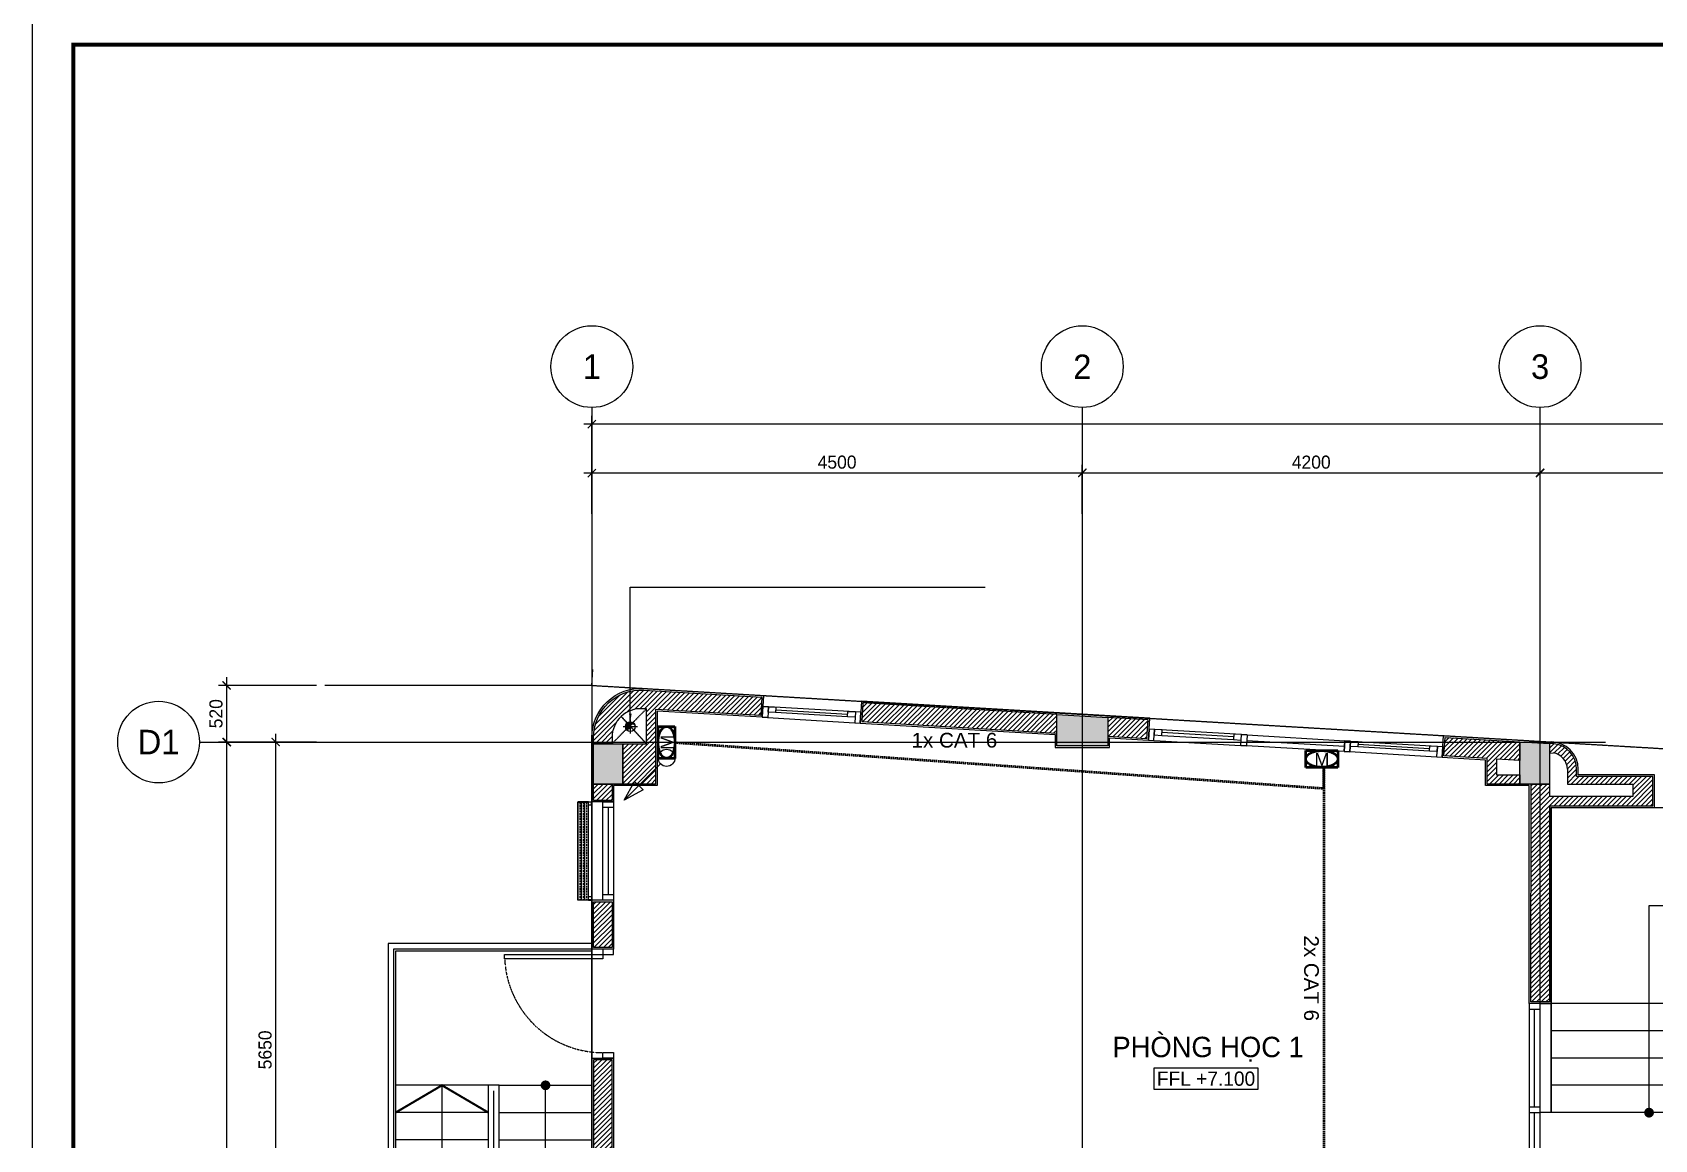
# Model space of a CAD drawing. Header units: inches. Extents: x 1721084 to 1854744, y 225101 to 488646.
# Drawn here: x 1721084 to 1735966, y 309328 to 319488 of the extents above; entities that cross this region are included whole.
import ezdxf
from ezdxf.enums import TextEntityAlignment as Align

# ---------------------------------------------------------------- set-up
doc = ezdxf.new("R2010")
doc.units = ezdxf.units.IN
doc.header["$MEASUREMENT"] = 0
doc.set_wipeout_variables(frame=1)
for name, pattern in [('ACAD_ISO03W100', [30, 12, -18]), ('DASHDOT', [25.4, 12.7, -6.35, 0, -6.35]), ('DASHED', [19.05, 12.7, -6.35]), ('X-PL-T3$0$X-GRID-TYPICAL$0$CENTER2', [1.125, 0.75, -0.125, 0.125, -0.125]), ('X-PL-T3$0$X-PL-T3$0$DASHEDX2', [1.5, 1, -0.5]), ('X-PL-T3$0$X-PL-T3$0$HIDDEN2', [0.1875, 0.125, -0.0625])]:
    doc.linetypes.add(name, pattern=pattern)
for name, color, linetype in [('A-ANNO-DIM 100', 252, 'Continuous'), ('DIEN - DAY DIEN', 2, 'ACAD_ISO03W100'), ('SYMBOL', 1, 'Continuous'), ('X-PL-T3$0$A-XREF', 250, 'Continuous'), ('X-PL-T3$0$X-GRID-TYPICAL$0$A-ANNO-DIM 75', 250, 'Continuous'), ('X-PL-T3$0$X-GRID-TYPICAL$0$A-GRID', 250, 'X-PL-T3$0$X-GRID-TYPICAL$0$CENTER2'), ('X-PL-T3$0$X-GRID-TYPICAL$0$A-GRID-SYMB', 250, 'Continuous'), ('X-PL-T3$0$X-PL-T3$0$A-ANNO-RNAM', 250, 'Continuous'), ('X-PL-T3$0$X-PL-T3$0$A-FLOR', 250, 'Continuous'), ('X-PL-T3$0$X-PL-T3$0$A-FLOR-ABOV', 250, 'X-PL-T3$0$X-PL-T3$0$HIDDEN2'), ('X-PL-T3$0$X-PL-T3$0$A-FLOR-DOOR', 250, 'Continuous'), ('X-PL-T3$0$X-PL-T3$0$A-FLOR-DRAN', 250, 'Continuous'), ('X-PL-T3$0$X-PL-T3$0$A-FLOR-HDRL', 250, 'Continuous'), ('X-PL-T3$0$X-PL-T3$0$A-FLOR-PATT', 250, 'Continuous'), ('X-PL-T3$0$X-PL-T3$0$A-FLOR-STRS', 250, 'Continuous'), ('X-PL-T3$0$X-PL-T3$0$A-FLOR-STRS-NOTE', 250, 'Continuous'), ('X-PL-T3$0$X-PL-T3$0$A-FLOR-WALL', 250, 'Continuous'), ('X-PL-T3$0$X-PL-T3$0$A-FLOR-WALL-FNSH', 250, 'Continuous'), ('X-PL-T3$0$X-PL-T3$0$A-FLOR-WALL-PART', 250, 'Continuous'), ('X-PL-T3$0$X-PL-T3$0$A-FLOR-WALL-PATT', 250, 'Continuous'), ('X-PL-T3$0$X-PL-T3$0$A-FLOR-WDW', 250, 'Continuous'), ('X-PL-T3$0$X-PL-T3$0$A-XREF', 250, 'Continuous'), ('X-PL-T3$0$X-PL-T3$0$I-ANNO-LEVL-PLAN', 250, 'Continuous'), ('X-PL-T3$0$XREF2$0$A-FLOR-COLS-CONC', 250, 'Continuous'), ('X-PL-T3$0$XREF2$0$A-FLOR-PATT', 250, 'Continuous'), ('Xref$0$noi that13-5-2008$0$ID-FURN-ROOM-N', 6, 'Continuous')]:
    doc.layers.add(name, color=color, linetype=linetype)
doc.layers.add('TTLL', color=252, linetype='DASHED', lineweight=50)
doc.styles.add('HDUNGARC', font='vn_vni.shx')
doc.styles.add('X-PL-T3$0$HDUNGARC', font='vn_vni.shx')
doc.styles.add('X-PL-T3$0$X-GRID-TYPICAL$0$HDUNGARC', font='vn_vni.shx')
doc.styles.add('X-PL-T3$0$X-GRID-TYPICAL$0$SYMBTEXT', font='VAVON_.TTF')
doc.styles.add('X-PL-T3$0$X-PL-T3$0$HDUNGARC', font='vn_vni.shx')
doc.styles.add('X-PL-T3$0$X-PL-T3$0$SYMBTEXT', font='VAVON_.TTF')
doc.styles.add('Xref$0$noi that13-5-2008$0$Arial', font='arial.ttf')
doc.dimstyles.new('X-PL-T3$0$DIM-75', dxfattribs={"dimscale": 75, "dimtxt": 2, "dimasz": 1, "dimexe": 1, "dimexo": 1, "dimgap": 0.5, "dimtad": 1, "dimdec": 0, "dimzin": 0, "dimdsep": 46, "dimtxsty": 'X-PL-T3$0$HDUNGARC', "dimblk": 'X-PL-T3$0$_ArchTick', "dimcen": 2, "dimdle": 1, "dimclrd": 256, "dimclre": 9, "dimclrt": 3, "dimadec": 0, "dimazin": 0, "dimtfac": 1, "dimtdec": 0, "dimtix": 1, "dimtmove": 2, "dimatfit": 2, "dimfxl": 1, "dimtolj": 1, "dimtzin": 0, "dimarcsym": 2})
doc.dimstyles.new('X-PL-T3$0$X-GRID-TYPICAL$0$DIM-75', dxfattribs={"dimscale": 75, "dimtxt": 1.6, "dimasz": 1, "dimexe": 1, "dimexo": 1, "dimgap": 0.5, "dimtad": 1, "dimdec": 0, "dimzin": 0, "dimdsep": 46, "dimtxsty": 'X-PL-T3$0$X-GRID-TYPICAL$0$HDUNGARC', "dimblk": 'X-PL-T3$0$X-GRID-TYPICAL$0$_ArchTick', "dimcen": 2, "dimdle": 1, "dimclrd": 256, "dimclre": 9, "dimclrt": 3, "dimadec": 0, "dimazin": 0, "dimtfac": 1, "dimtdec": 0, "dimtix": 1, "dimtmove": 2, "dimatfit": 2, "dimfxl": 1, "dimtolj": 1, "dimtzin": 0, "dimarcsym": 2})

# ---------------------------------------------------------------- blocks, each defined once
blk = doc.blocks.new('X-PL-T3$0$X-GRID-TYPICAL$0$_ArchTick')
at = {"color": 0, "linetype": 'ByBlock', "const_width": 0.15}
blk.add_lwpolyline([(-0.5, -0.48), (0.5, 0.52)], dxfattribs=at)
blk = doc.blocks.new('*D361')
at = {"layer": 'Defpoints', "color": 0, "transparency": 16777216}
for p in [(-2900, 11350), (-2450, 11350), (-2450, 5700)]:
    blk.add_point(p, dxfattribs=at)
at = {"layer": 'X-PL-T3$0$X-GRID-TYPICAL$0$A-ANNO-DIM 75', "color": 9, "lineweight": -2, "transparency": 16777216}
for p, q in [((-2525, 11350), (-2975, 11350)), ((-2525, 5700), (-2975, 5700))]:
    blk.add_line(p, q, dxfattribs=at)
at = {"layer": 'X-PL-T3$0$X-GRID-TYPICAL$0$A-ANNO-DIM 75', "lineweight": -2, "transparency": 16777216}
blk.add_line((-2900, 5625), (-2900, 11425), dxfattribs=at)
at = {"layer": 'X-PL-T3$0$X-GRID-TYPICAL$0$A-ANNO-DIM 75', "lineweight": -2, "transparency": 16777216, "xscale": 75, "yscale": 75, "zscale": 75}
for p, rotation in [((-2900, 11350), 90), ((-2900, 5700), 270)]:
    blk.add_blockref('X-PL-T3$0$X-GRID-TYPICAL$0$_ArchTick', p, dxfattribs=dict(at, rotation=rotation))
at = {"layer": 'X-PL-T3$0$X-GRID-TYPICAL$0$A-ANNO-DIM 75', "color": 3, "transparency": 16777216, "insert": (-2997.5, 8525), "char_height": 120, "attachment_point": 5, "rotation": 90, "style": 'X-PL-T3$0$X-GRID-TYPICAL$0$HDUNGARC'}
blk.add_mtext('\\A1;5650', dxfattribs=at)
blk = doc.blocks.new('*D362')
at = {"layer": 'Defpoints', "color": 0, "transparency": 16777216}
for p in [(-3350, 11870), (-2450, 11870), (-2450, 11350)]:
    blk.add_point(p, dxfattribs=at)
at = {"layer": 'X-PL-T3$0$X-GRID-TYPICAL$0$A-ANNO-DIM 75', "lineweight": -2, "transparency": 16777216}
blk.add_line((-3350, 11275), (-3350, 11945), dxfattribs=at)
at = {"layer": 'X-PL-T3$0$X-GRID-TYPICAL$0$A-ANNO-DIM 75', "color": 9, "lineweight": -2, "transparency": 16777216}
for p, q in [((-2525, 11870), (-3425, 11870)), ((-2525, 11350), (-3425, 11350))]:
    blk.add_line(p, q, dxfattribs=at)
at = {"layer": 'X-PL-T3$0$X-GRID-TYPICAL$0$A-ANNO-DIM 75', "lineweight": -2, "transparency": 16777216, "xscale": 75, "yscale": 75, "zscale": 75}
for p, rotation in [((-3350, 11870), 90), ((-3350, 11350), 270)]:
    blk.add_blockref('X-PL-T3$0$X-GRID-TYPICAL$0$_ArchTick', p, dxfattribs=dict(at, rotation=rotation))
at = {"layer": 'X-PL-T3$0$X-GRID-TYPICAL$0$A-ANNO-DIM 75', "color": 3, "transparency": 16777216, "insert": (-3448, 11610), "char_height": 120, "attachment_point": 5, "rotation": 90, "style": 'X-PL-T3$0$X-GRID-TYPICAL$0$HDUNGARC'}
blk.add_mtext('\\A1;520', dxfattribs=at)
blk = doc.blocks.new('*D363')
at = {"layer": 'Defpoints', "color": 0, "transparency": 16777216}
for p in [(-3350, 11350), (-2450, 11350), (-2450, -1000)]:
    blk.add_point(p, dxfattribs=at)
at = {"layer": 'X-PL-T3$0$X-GRID-TYPICAL$0$A-ANNO-DIM 75', "color": 9, "lineweight": -2, "transparency": 16777216}
for p, q in [((-2525, 11350), (-3425, 11350)), ((-2525, -1000), (-3425, -1000))]:
    blk.add_line(p, q, dxfattribs=at)
at = {"layer": 'X-PL-T3$0$X-GRID-TYPICAL$0$A-ANNO-DIM 75', "lineweight": -2, "transparency": 16777216}
blk.add_line((-3350, -1075), (-3350, 11425), dxfattribs=at)
at = {"layer": 'X-PL-T3$0$X-GRID-TYPICAL$0$A-ANNO-DIM 75', "lineweight": -2, "transparency": 16777216, "xscale": 75, "yscale": 75, "zscale": 75}
for p, rotation in [((-3350, 11350), 90), ((-3350, -1000), 270)]:
    blk.add_blockref('X-PL-T3$0$X-GRID-TYPICAL$0$_ArchTick', p, dxfattribs=dict(at, rotation=rotation))
at = {"layer": 'X-PL-T3$0$X-GRID-TYPICAL$0$A-ANNO-DIM 75', "color": 3, "transparency": 16777216, "insert": (-3447.5, 5175), "char_height": 120, "attachment_point": 5, "rotation": 90, "style": 'X-PL-T3$0$X-GRID-TYPICAL$0$HDUNGARC'}
blk.add_mtext('\\A1;12350', dxfattribs=at)
blk = doc.blocks.new('X-PL-T3$0$X-GRID-TYPICAL$0$SYMB-GRID')
blk.add_circle((0, 0), 5)
at = {"color": 2, "style": 'X-PL-T3$0$X-GRID-TYPICAL$0$SYMBTEXT', "flags": 4}
blk.add_attdef('NUM', text='', height=3, dxfattribs=at).set_placement((0, 0), align=Align.MIDDLE)
blk = doc.blocks.new('*D348')
at = {"layer": 'Defpoints', "color": 0, "transparency": 16777216}
for p in [(4500, 13820), (0, 13370), (4500, 13370)]:
    blk.add_point(p, dxfattribs=at)
at = {"layer": 'X-PL-T3$0$X-GRID-TYPICAL$0$A-ANNO-DIM 75', "color": 9, "lineweight": -2, "transparency": 16777216}
for p, q in [((0, 13445), (0, 13895)), ((4500, 13445), (4500, 13895))]:
    blk.add_line(p, q, dxfattribs=at)
at = {"layer": 'X-PL-T3$0$X-GRID-TYPICAL$0$A-ANNO-DIM 75', "lineweight": -2, "transparency": 16777216}
blk.add_line((-75, 13820), (4575, 13820), dxfattribs=at)
at = {"layer": 'X-PL-T3$0$X-GRID-TYPICAL$0$A-ANNO-DIM 75', "lineweight": -2, "transparency": 16777216, "xscale": 75, "yscale": 75, "zscale": 75, "rotation": 180}
blk.add_blockref('X-PL-T3$0$X-GRID-TYPICAL$0$_ArchTick', (0, 13820), dxfattribs=at)
at = {"layer": 'X-PL-T3$0$X-GRID-TYPICAL$0$A-ANNO-DIM 75', "lineweight": -2, "transparency": 16777216, "xscale": 75, "yscale": 75, "zscale": 75}
blk.add_blockref('X-PL-T3$0$X-GRID-TYPICAL$0$_ArchTick', (4500, 13820), dxfattribs=at)
at = {"layer": 'X-PL-T3$0$X-GRID-TYPICAL$0$A-ANNO-DIM 75', "color": 3, "transparency": 16777216, "insert": (2250, 13918), "char_height": 120, "attachment_point": 5, "style": 'X-PL-T3$0$X-GRID-TYPICAL$0$HDUNGARC'}
blk.add_mtext('\\A1;4500', dxfattribs=at)
blk = doc.blocks.new('*D368')
at = {"layer": 'Defpoints', "color": 0, "transparency": 16777216}
for p in [(8700, 13820), (4500, 13370), (8700, 13370)]:
    blk.add_point(p, dxfattribs=at)
at = {"layer": 'X-PL-T3$0$X-GRID-TYPICAL$0$A-ANNO-DIM 75', "color": 9, "lineweight": -2, "transparency": 16777216}
for p, q in [((4500, 13445), (4500, 13895)), ((8700, 13445), (8700, 13895))]:
    blk.add_line(p, q, dxfattribs=at)
at = {"layer": 'X-PL-T3$0$X-GRID-TYPICAL$0$A-ANNO-DIM 75', "lineweight": -2, "transparency": 16777216}
blk.add_line((4425, 13820), (8775, 13820), dxfattribs=at)
at = {"layer": 'X-PL-T3$0$X-GRID-TYPICAL$0$A-ANNO-DIM 75', "lineweight": -2, "transparency": 16777216, "xscale": 75, "yscale": 75, "zscale": 75, "rotation": 180}
blk.add_blockref('X-PL-T3$0$X-GRID-TYPICAL$0$_ArchTick', (4500, 13820), dxfattribs=at)
at = {"layer": 'X-PL-T3$0$X-GRID-TYPICAL$0$A-ANNO-DIM 75', "lineweight": -2, "transparency": 16777216, "xscale": 75, "yscale": 75, "zscale": 75}
blk.add_blockref('X-PL-T3$0$X-GRID-TYPICAL$0$_ArchTick', (8700, 13820), dxfattribs=at)
at = {"layer": 'X-PL-T3$0$X-GRID-TYPICAL$0$A-ANNO-DIM 75', "color": 3, "transparency": 16777216, "insert": (6600, 13918), "char_height": 120, "attachment_point": 5, "style": 'X-PL-T3$0$X-GRID-TYPICAL$0$HDUNGARC'}
blk.add_mtext('\\A1;4200', dxfattribs=at)
blk = doc.blocks.new('*D344')
at = {"layer": 'Defpoints', "color": 0, "transparency": 16777216}
for p in [(15100, 13820), (8700, 13370), (15100, 13370)]:
    blk.add_point(p, dxfattribs=at)
at = {"layer": 'X-PL-T3$0$X-GRID-TYPICAL$0$A-ANNO-DIM 75', "color": 9, "lineweight": -2, "transparency": 16777216}
for p, q in [((8700, 13445), (8700, 13895)), ((15100, 13445), (15100, 13895))]:
    blk.add_line(p, q, dxfattribs=at)
at = {"layer": 'X-PL-T3$0$X-GRID-TYPICAL$0$A-ANNO-DIM 75', "lineweight": -2, "transparency": 16777216}
blk.add_line((8625, 13820), (15175, 13820), dxfattribs=at)
at = {"layer": 'X-PL-T3$0$X-GRID-TYPICAL$0$A-ANNO-DIM 75', "lineweight": -2, "transparency": 16777216, "xscale": 75, "yscale": 75, "zscale": 75, "rotation": 180}
blk.add_blockref('X-PL-T3$0$X-GRID-TYPICAL$0$_ArchTick', (8700, 13820), dxfattribs=at)
at = {"layer": 'X-PL-T3$0$X-GRID-TYPICAL$0$A-ANNO-DIM 75', "lineweight": -2, "transparency": 16777216, "xscale": 75, "yscale": 75, "zscale": 75}
blk.add_blockref('X-PL-T3$0$X-GRID-TYPICAL$0$_ArchTick', (15100, 13820), dxfattribs=at)
at = {"layer": 'X-PL-T3$0$X-GRID-TYPICAL$0$A-ANNO-DIM 75', "color": 3, "transparency": 16777216, "insert": (11900, 13918), "char_height": 120, "attachment_point": 5, "style": 'X-PL-T3$0$X-GRID-TYPICAL$0$HDUNGARC'}
blk.add_mtext('\\A1;6400', dxfattribs=at)
blk = doc.blocks.new('*D347')
at = {"layer": 'Defpoints', "color": 0, "transparency": 16777216}
for p in [(25600, 14270), (0, 13370), (25600, 13370)]:
    blk.add_point(p, dxfattribs=at)
at = {"layer": 'X-PL-T3$0$X-GRID-TYPICAL$0$A-ANNO-DIM 75', "color": 9, "lineweight": -2, "transparency": 16777216}
for p, q in [((0, 13445), (0, 14345)), ((25600, 13445), (25600, 14345))]:
    blk.add_line(p, q, dxfattribs=at)
at = {"layer": 'X-PL-T3$0$X-GRID-TYPICAL$0$A-ANNO-DIM 75', "lineweight": -2, "transparency": 16777216}
blk.add_line((-75, 14270), (25675, 14270), dxfattribs=at)
at = {"layer": 'X-PL-T3$0$X-GRID-TYPICAL$0$A-ANNO-DIM 75', "lineweight": -2, "transparency": 16777216, "xscale": 75, "yscale": 75, "zscale": 75, "rotation": 180}
blk.add_blockref('X-PL-T3$0$X-GRID-TYPICAL$0$_ArchTick', (0, 14270), dxfattribs=at)
at = {"layer": 'X-PL-T3$0$X-GRID-TYPICAL$0$A-ANNO-DIM 75', "lineweight": -2, "transparency": 16777216, "xscale": 75, "yscale": 75, "zscale": 75}
blk.add_blockref('X-PL-T3$0$X-GRID-TYPICAL$0$_ArchTick', (25600, 14270), dxfattribs=at)
at = {"layer": 'X-PL-T3$0$X-GRID-TYPICAL$0$A-ANNO-DIM 75', "color": 3, "transparency": 16777216, "insert": (12800, 14368), "char_height": 120, "attachment_point": 5, "style": 'X-PL-T3$0$X-GRID-TYPICAL$0$HDUNGARC'}
blk.add_mtext('\\A1;25600', dxfattribs=at)
blk = doc.blocks.new('*U313')
blk.add_lwpolyline([(0, 0), (-40, 0), (-40, 900), (0, 900)], close=True)
at = {"color": 0}
for points in [[(-900, -100), (-950, -100), (-950, 0), (-900, 0)], [(0, -100), (50, -100), (50, 0), (0, 0)]]:
    blk.add_lwpolyline(points, close=True, dxfattribs=at)
at = {"color": 251, "linetype": 'X-PL-T3$0$X-PL-T3$0$DASHEDX2'}
blk.add_arc((2, -1), 902, 92.6448, 179.963, dxfattribs=at)
blk = doc.blocks.new('X-PL-T3$0$X-PL-T3$0$thang 21 bâc')
for points in [[(1850, -2800), (0, -2800), (0, 0), (6200, 0), (6200, -2800), (4350, -2800)], [(1850, -1800), (1850, 0), (2100, 0), (2100, -1800), (1850, -1800)], [(2100, -1800), (2100, 0), (2350, 0), (2350, -1800), (2100, -1800)], [(2350, -1800), (2350, 0), (2600, 0), (2600, -1800), (2350, -1800)], [(2600, -1800), (2600, 0), (2850, 0), (2850, -1800), (2600, -1800)], [(2850, -1800), (2850, 0), (3100, 0), (3100, -1800), (2850, -1800)], [(3100, -1800), (3100, 0), (3350, 0)], [(3100, -1800), (3350, 0)], [(3350, 0), (3600, 0), (3600, -1800), (3350, -1800)], [(3350, -1800), (3600, 0)], [(3600, -1800), (3600, 0), (3850, 0), (3850, -1800), (3600, -1800)], [(3850, -1800), (3850, 0), (4100, 0), (4100, -1800), (3850, -1800)], [(4100, -1800), (4100, 0), (4350, 0), (4350, -1800), (4100, -1800)], [(1850, -1800), (0, -1800)], [(1850, -2800), (1850, -1800), (4350, -1800), (4350, -2800)], [(3350, -1800), (3100, -1800)], [(6200, -1800), (4350, -1800)], [(1850, -2050), (0, -2050)], [(6200, -2050), (4350, -2050)], [(1850, -2300), (0, -2300)], [(6200, -2300), (4350, -2300)], [(1850, -2550), (0, -2550)], [(6200, -2550), (4350, -2550)], [(1850, -2800), (0, -2800)], [(6200, -2800), (4350, -2800)]]:
    blk.add_lwpolyline(points)
blk = doc.blocks.new('*U320')
for points in [[(0, 0), (50, 0), (50, 100), (0, 100)], [(0, 0), (550, 0), (550, 100), (0, 100)], [(500, 0), (550, 0), (550, 100), (500, 100)]]:
    blk.add_lwpolyline(points, close=True)
at = {"color": 8}
blk.add_lwpolyline([(50, 50), (500, 50)], dxfattribs=at)
blk = doc.blocks.new('*U321')
for points in [[(0, 0), (50, 0), (50, 100), (0, 100)], [(0, 0), (1000, 0), (1000, 100), (0, 100)], [(950, 0), (1000, 0), (1000, 100), (950, 100)]]:
    blk.add_lwpolyline(points, close=True)
at = {"color": 8}
blk.add_lwpolyline([(50, 50), (950, 50)], dxfattribs=at)
blk = doc.blocks.new('X-PL-T3$0$XREF2')
at = {"layer": 'X-PL-T3$0$XREF2$0$A-FLOR-PATT'}
h = blk.add_hatch(dxfattribs=at)
h.set_pattern_fill('!BTCT', color=250, scale=20, pattern_type=2)
h.set_pattern_definition([(50, (0, 0), (143.45204, -12.55043), [15, -165]), (355, (0, 0), (-27.7503, 150.4384), [12, -132]), (100.4514, (11.95, -1.05), (115.7019, 137.8879), [12.74804, -140.2284]), (46.1842, (0, 40), (213.4482, -33.1038), [22.5, -247.5]), (96.6356, (17.79, 37.24), (186.9325, 194.8236), [19.122, -210.3426]), (351.1842, (0, 40), (186.9324, 194.8237), [18, -198]), (21, (20, 30), (119.3814, -80.5238), [15, -165]), (326, (20, 30), (48.6631, 145.03), [12, -132]), (71.4514, (29.95, 23.29), (168.0445, 64.5061), [12.74804, -140.2284]), (37.5, (0, 0), (2.43197, 66.57877), [0, -130.4, 0, -134, 0, -132.5]), (7.5, (0, 0), (52.6139, 78.88234), [0, -76.4, 0, -127.4, 0, -50.5]), (327.5, (-44.6, 0), (106.76449, -4.51097), [0, -50, 0, -156, 0, -207]), (317.5, (-64.6, 0), (116.63723, 20.021), [0, -65, 0, -103.6, 0, -147]), (45, (0, 0), (-60.10408, 60.10408), []), (45, (0, 24.5), (-60.10408, 60.10408), [])])
h.paths.add_polyline_path([(20685, 3915), (20685, 4285), (20415, 4285), (20415, 3915)])
h.paths.add_polyline_path([(19915, 685), (19915, 375), (20685, 375), (20685, 685)])
h.paths.add_polyline_path([(15485, -985), (15485, -715), (14815, -715), (14815, -985)])
h.paths.add_polyline_path([(15385, 4285), (15015, 4285), (15015, 3915), (15385, 3915)])
h.paths.add_polyline_path([(8785, 5465), (8785, 5935), (8315, 5935), (8315, 5465)])
h.paths.add_polyline_path([(300, 385), (15, 385), (15, 15), (300, 15)])
h.paths.add_polyline_path([(4265, -985), (4735, -985), (4735, -715), (4265, -715)])
h.paths.add_polyline_path([(8515, -985), (8785, -985), (8785, -615), (8515, -615)])
h.paths.add_polyline_path([(15, 5465), (485, 5465), (485, 5935), (15, 5935)])
h.paths.add_polyline_path([(285, 11335), (15, 11335), (15, 10965), (285, 10965)])
h.paths.add_polyline_path([(8785, 11337), (8515, 11352), (8515, 10965), (8785, 10965)])
h.paths.add_polyline_path([(4735, 11576), (4265, 11603), (4265, 11315), (4735, 11315)])
h.paths.add_polyline_path([(20685, 10634), (20415, 10650), (20415, 10215), (20685, 10215)])
h.paths.add_polyline_path([(15485, 10941), (15015, 10969), (15015, 10665), (15485, 10665)])
h.paths.add_polyline_path([(25585, 10345), (25415, 10355), (25415, 10060), (25585, 10060)])
at = {"layer": 'X-PL-T3$0$XREF2$0$A-FLOR-COLS-CONC'}
for points in [[(4735, 11576), (4735, 11315), (4265, 11315), (4265, 11603)], [(15, 11335), (285, 11335), (285, 10965), (15, 10965)], [(8785, 11337), (8785, 10965), (8515, 10965), (8515, 11352)]]:
    blk.add_lwpolyline(points, close=True, dxfattribs=at)
blk = doc.blocks.new('X-PL-T3$0$X-PL-T3$0$IDEN-ELEV-PLAN')
blk.add_wipeout([(-6.33, -1.33), (-6.33, 1.33), (6.33, 1.33), (6.33, -1.33)])
blk.add_lwpolyline([(-6.33, -1.33), (-6.33, 1.33), (6.33, 1.33), (6.33, -1.33)], close=True)
at = {"color": 2, "style": 'X-PL-T3$0$X-PL-T3$0$SYMBTEXT'}
blk.add_attdef('EL0.000', text='', height=2, dxfattribs=at).set_placement((0, 0), align=Align.MIDDLE)
blk = doc.blocks.new('X-PL-T3$0$X-PL-T3$0$NM 90')
h = blk.add_hatch()
h.set_pattern_fill('DASH', color=8, scale=400)
h.paths.add_polyline_path([(0, 45, 1), (0, 0)])
h.paths.add_polyline_path([(0, 45), (0, 0), (45, 0, 0.4142136)])
h.paths.add_polyline_path([(45, 0), (0, 0, -1), (0, -45, 0.4142136)])
h = blk.add_hatch()
h.set_pattern_fill('DASH', color=256, scale=400)
h.paths.add_polyline_path([(0, 45, 1), (0, 0)])
h.paths.add_polyline_path([(0, 45), (0, 0), (45, 0, 0.4142136)])
h.paths.add_polyline_path([(45, 0), (0, 0, -1), (0, -45, 0.4142136)])
h = blk.add_hatch()
h.set_pattern_fill('DASH', color=8, scale=400)
h.paths.add_polyline_path([(0, 45, 1), (0, 0)])
h.paths.add_polyline_path([(0, 45), (0, 0), (45, 0, 0.4142136)])
h.paths.add_polyline_path([(45, 0), (0, 0, -1), (0, -45, 0.4142136)])
h = blk.add_hatch(color=8)
h.dxf.hatch_style = 1
h.paths.add_polyline_path([(0, 45, 1), (0, 0)])
h.paths.add_polyline_path([(0, 45), (0, 0), (45, 0, 0.4142136)])
h.paths.add_polyline_path([(45, 0), (0, 0, -1), (0, -45, 0.4142136)])
at = {"color": 8}
for points in [[(65, 0), (-65, 0)], [(0, 65), (0, -65)]]:
    blk.add_lwpolyline(points, dxfattribs=at)
blk.add_circle((0, 0), 45)
for centre, start, end in [((0, 22.5), 90, 270), ((0, -22.5), 270, 90)]:
    blk.add_arc(centre, 22.5, start, end)
blk = doc.blocks.new('*U339')
at = {"color": 0, "ltscale": 40}
for p, q in [((-600, 100), (300, 100)), ((300, 0), (-600, 0))]:
    blk.add_line(p, q, dxfattribs=at)
at = {"ltscale": 40}
for p, q in [((-480, 50), (180, 50)), ((180, 25), (-480, 25))]:
    blk.add_line(p, q, dxfattribs=at)
at = {"color": 0, "lineweight": -2}
for points in [[(-600, 100), (-550, 100), (-550, 0), (-600, 0)], [(300, 100), (250, 100), (250, 0), (300, 0)]]:
    blk.add_lwpolyline(points, close=True, dxfattribs=at)
at = {"ltscale": 40}
for points in [[(-550, 50), (-480, 50), (-480, 0), (-550, 0)], [(180, 50), (250, 50), (250, 0), (180, 0)]]:
    blk.add_lwpolyline(points, close=True, dxfattribs=at)
blk = doc.blocks.new('X-PL-T3$0$X-PL-T3$0$S3000')
at = {"layer": 'X-PL-T3$0$X-PL-T3$0$A-FLOR-WDW'}
for name, p in [('*U339', (-2100, -100)), ('*U321', (-1850, -100))]:
    blk.add_blockref(name, p, dxfattribs=at)
at = {"layer": 'X-PL-T3$0$X-PL-T3$0$A-FLOR-WDW', "xscale": -1}
blk.add_blockref('*U339', (-600, -100), dxfattribs=at)
blk = doc.blocks.new('*U328')
at = {"color": 0, "ltscale": 40}
for p, q in [((-600, 100), (300, 100)), ((300, 0), (-600, 0))]:
    blk.add_line(p, q, dxfattribs=at)
at = {"ltscale": 40}
for p, q in [((180, 75), (-480, 75)), ((-480, 50), (180, 50))]:
    blk.add_line(p, q, dxfattribs=at)
at = {"color": 0, "lineweight": -2}
for points in [[(-600, 100), (-550, 100), (-550, 0), (-600, 0)], [(300, 100), (250, 100), (250, 0), (300, 0)]]:
    blk.add_lwpolyline(points, close=True, dxfattribs=at)
at = {"ltscale": 40}
for points in [[(-550, 50), (-480, 50), (-480, 100), (-550, 100)], [(180, 50), (250, 50), (250, 100), (180, 100)]]:
    blk.add_lwpolyline(points, close=True, dxfattribs=at)
blk = doc.blocks.new('X-PL-T3$0$X-PL-T3$0$THANH TH')
at = {"layer": 'X-PL-T3$0$X-PL-T3$0$A-FLOR-HDRL'}
for points in [[(0, -150), (-1870, -150), (-1870, -7750), (0, -7750)], [(0, -200), (-1820, -200), (-1820, -7700), (0, -7700)], [(-900, -6400), (-900, -1500)]]:
    blk.add_lwpolyline(points, dxfattribs=at)
at = {"layer": 'X-PL-T3$0$X-PL-T3$0$A-FLOR-STRS'}
for points in [[(0, -220), (-1800, -220), (-1800, -7680), (0, -7680)], [(0, -7680), (0, -220)], [(-950, -1450), (-1800, -1450)], [(-850, -1450), (-950, -1450), (-950, -6450), (-850, -6450), (-850, -1450)], [(-850, -1450), (0, -1450)], [(-950, -1700), (-1800, -1700)], [(-850, -1700), (0, -1700)], [(-950, -1950), (-1800, -1950)], [(-850, -1950), (0, -1950)], [(-950, -2200), (-1800, -2200)], [(-850, -2200), (0, -2200)], [(-950, -2450), (-1800, -2450)], [(-850, -2450), (0, -2450)], [(-950, -2700), (-1800, -2700)], [(-850, -2700), (0, -2700)], [(-950, -2950), (-1800, -2950)], [(-850, -2950), (0, -2950)], [(-950, -3200), (-1800, -3200)], [(-850, -3200), (0, -3200)], [(-950, -3450), (-1800, -3450)], [(-850, -3450), (0, -3450)], [(-850, -3700), (0, -3450)], [(-950, -3700), (-1800, -3700)], [(-1800, -3950), (-950, -3700)], [(-850, -3950), (-2, -3690)], [(-1800, -4200), (-950, -3950)], [(-850, -3950), (0, -3950)], [(-950, -4200), (-1800, -4200)], [(-850, -4200), (0, -4200)], [(-950, -4450), (-1800, -4450)], [(-850, -4450), (0, -4450)], [(-950, -4700), (-1800, -4700)], [(-850, -4700), (0, -4700)], [(-950, -4950), (-1800, -4950)], [(-850, -4950), (0, -4950)], [(-950, -5200), (-1800, -5200)], [(-850, -5200), (0, -5200)], [(-950, -5450), (-1800, -5450)], [(-850, -5450), (0, -5450)], [(-950, -5700), (-1800, -5700)], [(-850, -5700), (0, -5700)], [(-950, -5950), (-1800, -5950)], [(-850, -5950), (0, -5950)], [(-950, -6200), (-1800, -6200)], [(-850, -6200), (0, -6200)], [(-950, -6450), (-1800, -6450)], [(-850, -6450), (0, -6450)]]:
    blk.add_lwpolyline(points, dxfattribs=at)
at = {"layer": 'X-PL-T3$0$X-PL-T3$0$A-FLOR-STRS-NOTE', "color": 174, "ltscale": 400, "const_width": 20}
for points in [[(-1800, -1700), (-1375, -1450), (-950, -1700)], [(-850, -3200), (-425, -3450), (0, -3200)], [(-1800, -4450), (-1375, -4200), (-950, -4450)], [(-850, -6200), (-425, -6450), (0, -6200)]]:
    blk.add_lwpolyline(points, dxfattribs=at)
at = {"layer": 'X-PL-T3$0$X-PL-T3$0$A-FLOR-STRS-NOTE'}
for points in [[(-1375, -1450), (-1375, -3825)], [(-425, -3575), (-425, -1450)], [(-425, -3820), (-425, -6450)], [(-1375, -4075), (-1375, -6450)]]:
    blk.add_lwpolyline(points, dxfattribs=at)
at = {"layer": 'X-PL-T3$0$X-PL-T3$0$A-FLOR-STRS-NOTE', "color": 174, "const_width": 45}
for points in [[(-447, -1450, -1), (-403, -1450, -1)], [(-1397, -6450, -1), (-1353, -6450, -1)]]:
    blk.add_lwpolyline(points, format="xyb", close=True, dxfattribs=at)
at = {"layer": 'X-PL-T3$0$X-PL-T3$0$A-FLOR-STRS', "color": 250, "linetype": 'X-PL-T3$0$X-PL-T3$0$DASHEDX2', "insert": (-132, -5324), "char_height": 110, "attachment_point": 5, "style": 'X-PL-T3$0$X-PL-T3$0$HDUNGARC'}
blk.add_mtext('1', dxfattribs=at)
blk = doc.blocks.new('*U329')
for points in [[(0, 0), (50, 0), (50, 100), (0, 100)], [(0, 0), (900, 0), (900, 100), (0, 100)], [(850, 0), (900, 0), (900, 100), (850, 100)]]:
    blk.add_lwpolyline(points, close=True)
at = {"color": 8}
blk.add_lwpolyline([(50, 50), (850, 50)], dxfattribs=at)
blk = doc.blocks.new('X-PL-T3$0$X-PL-T3$0$X-A-PL-GENL-2ND FLOOR$0$pl-louver 1')
at = {"layer": 'X-PL-T3$0$X-PL-T3$0$A-FLOR-WALL-PATT'}
h = blk.add_hatch(dxfattribs=at)
h.set_pattern_fill('BRASS', color=256, scale=5)
h.set_pattern_definition([(0, (0, 0), (0, 31.75), []), (0, (0, 15.875), (0, 31.75), [15.875, -7.9375])])
h.paths.add_polyline_path([(-2, -30), (-898, -30), (-898, -130), (-2, -130)])
for points in [[(-870, -2), (-898, -2), (-898, -30), (-900, -30), (-900, 0), (-870, 0)], [(-30, -2), (-2, -2), (-2, -30), (0, -30), (0, 0), (-30, 0)], [(-898, -130), (-2, -130), (-2, -30), (-898, -30)]]:
    blk.add_lwpolyline(points, close=True)
for points in [[(-900, -30), (-900, -130), (-898, -130), (-898, -30)], [(-30, 0), (-870, 0)], [(-870, -2), (-870, -30)], [(-30, -2), (-30, -30)], [(0, -30), (0, -130), (-2, -130), (-2, -30)]]:
    blk.add_lwpolyline(points)
blk = doc.blocks.new('X-PL-T3$0$_ArchTick')
at = {"color": 0, "linetype": 'ByBlock', "const_width": 0.15}
blk.add_lwpolyline([(-0.5, -0.48), (0.5, 0.52)], dxfattribs=at)
blk = doc.blocks.new('I.A.M TITLEBLOCK - A2 -H')
at = {"const_width": 0.5}
blk.add_lwpolyline([(5, 3), (592, 3), (590, 417), (5, 417)], close=True, dxfattribs=at)
at = {"layer": 'Defpoints'}
blk.add_lwpolyline([(0, 420), (594, 420), (594, 0), (0, 0)], close=True, dxfattribs=at)
blk = doc.blocks.new('O MANG')
at = {"layer": 'TTLL', "color": 2, "linetype": 'ByBlock', "ltscale": 250}
blk.add_lwpolyline([(-192676, 105212), (-192091, 105212), (-192091, 104905), (-192676, 104905)], close=True, dxfattribs=at)
at = {"layer": 'TTLL', "color": 7, "linetype": 'ByBlock', "ltscale": 250}
blk.add_ellipse((-192383, 105059), major_axis=(-293, 0), ratio=0.525838, dxfattribs=at)
at = {"layer": 'Xref$0$noi that13-5-2008$0$ID-FURN-ROOM-N', "insert": (-192611, 104931), "char_height": 236.4, "width": 579.73, "attachment_point": 7, "style": 'Xref$0$noi that13-5-2008$0$Arial'}
blk.add_mtext(' M', dxfattribs=at)
blk = doc.blocks.new('SDGDFSGF')
at = {"layer": 'SYMBOL', "color": 1}
for p, q in [((-192312, 106329), (-191979, 106661)), ((-192312, 106329), (-191979, 106661)), ((-192312, 106329), (-192218, 106501)), ((-192312, 106329), (-192218, 106501)), ((-192139, 106423), (-192312, 106329)), ((-192139, 106423), (-192312, 106329)), ((-192218, 106501), (-192139, 106423)), ((-192218, 106501), (-192139, 106423))]:
    blk.add_line(p, q, dxfattribs=at)
at = {"layer": 'SYMBOL', "color": 1, "linetype": 'Continuous'}
blk.add_circle((-191924, 106717), 78.4, dxfattribs=at)
blk.add_circle((-191924, 106717), 78.4, dxfattribs=at)
blk = doc.blocks.new('M1')
at = {"layer": 'TTLL', "color": 4}
blk.add_lwpolyline([(1173571, -300747), (1179524, -301168), (1179524, -300976), (1179524, -305641)], dxfattribs=at)
at = {"layer": 'TTLL', "xscale": 0.5, "yscale": 0.5, "zscale": 0.5, "rotation": 90}
blk.add_blockref('O MANG', (1226023, -204555), dxfattribs=at)
at = {"layer": 'TTLL'}
blk.add_blockref('SDGDFSGF', (1365418, -407605), dxfattribs=at)
at = {"layer": 'TTLL', "xscale": 0.5, "yscale": 0.5, "zscale": 0.5}
blk.add_blockref('O MANG', (1275697, -353428), dxfattribs=at)
at = {"layer": 'A-ANNO-DIM 100', "color": 3, "insert": (1175742, -300659), "char_height": 135, "attachment_point": 1, "style": 'HDUNGARC'}
blk.add_mtext('\\A1;{\\fArial|b0|i0|c0|p34;1x CAT 6}', dxfattribs=at)
at = {"layer": 'A-ANNO-DIM 100', "color": 3, "insert": (1179478, -302518), "char_height": 135, "attachment_point": 1, "rotation": 270, "style": 'HDUNGARC'}
blk.add_mtext('\\A1;{\\fArial|b0|i0|c0|p34;2x CAT 6}', dxfattribs=at)
blk = doc.blocks.new('X-PL-T3$0$X-GRID-TYPICAL')
at = {"layer": 'X-PL-T3$0$X-GRID-TYPICAL$0$A-GRID', "ltscale": 8}
for p, q in [((0, 14420), (0, -3650)), ((4500, 14420), (4500, -3650)), ((8700, -3650), (8700, 14420))]:
    blk.add_line(p, q, dxfattribs=at)
for points in [[(0, 11870), (-2450, 11870)], [(0, 11870), (27300, 10259)], [(-3600, 11350), (9300, 11350)]]:
    blk.add_lwpolyline(points, dxfattribs=at)
at = {"layer": 'X-PL-T3$0$X-GRID-TYPICAL$0$A-GRID-SYMB'}
ref = blk.add_blockref('X-PL-T3$0$X-GRID-TYPICAL$0$SYMB-GRID', (0, 14795), dxfattribs=dict(at, xscale=75, yscale=75, zscale=75))
ref.add_attrib('NUM', '1', dxfattribs={"layer": '0', "color": 2, "height": 225, "style": 'X-PL-T3$0$X-GRID-TYPICAL$0$SYMBTEXT'}).set_placement((0, 14795), align=Align.MIDDLE)
ref = blk.add_blockref('X-PL-T3$0$X-GRID-TYPICAL$0$SYMB-GRID', (4500, 14795), dxfattribs=dict(at, xscale=75, yscale=75, zscale=75))
ref.add_attrib('NUM', '2', dxfattribs={"layer": '0', "color": 2, "height": 225, "style": 'X-PL-T3$0$X-GRID-TYPICAL$0$SYMBTEXT'}).set_placement((4500, 14795), align=Align.MIDDLE)
ref = blk.add_blockref('X-PL-T3$0$X-GRID-TYPICAL$0$SYMB-GRID', (8700, 14795), dxfattribs=dict(at, xscale=75, yscale=75, zscale=75))
ref.add_attrib('NUM', '3', dxfattribs={"layer": '0', "color": 2, "height": 225, "style": 'X-PL-T3$0$X-GRID-TYPICAL$0$SYMBTEXT'}).set_placement((8700, 14795), align=Align.MIDDLE)
ref = blk.add_blockref('X-PL-T3$0$X-GRID-TYPICAL$0$SYMB-GRID', (-3975, 11350), dxfattribs=dict(at, xscale=75, yscale=75, zscale=75))
ref.add_attrib('NUM', 'D1', dxfattribs={"layer": '0', "color": 2, "height": 225, "style": 'X-PL-T3$0$X-GRID-TYPICAL$0$SYMBTEXT'}).set_placement((-3975, 11350), align=Align.MIDDLE)
at = {"layer": 'X-PL-T3$0$X-GRID-TYPICAL$0$A-ANNO-DIM 75'}
for base, p1, p2, picture, middle in [((25600, 14270), (0, 13370), (25600, 13370), '*D347', (12800, 14367.5)), ((4500, 13820), (0, 13370), (4500, 13370), '*D348', (2250, 13917.5)), ((8700, 13820), (4500, 13370), (8700, 13370), '*D368', (6600, 13917.5)), ((15100, 13820), (8700, 13370), (15100, 13370), '*D344', (11900, 13917.5))]:
    dim = blk.add_linear_dim(base=base, p1=p1, p2=p2, dimstyle='X-PL-T3$0$X-GRID-TYPICAL$0$DIM-75', dxfattribs=at)
    dim.commit()
    dim.dimension.update_dxf_attribs({"geometry": picture, "text_midpoint": middle})
for base, p1, p2, picture, middle in [((-3350, 11870), (-2450, 11350), (-2450, 11870), '*D362', (-3447.5, 11610)), ((-3350, 11350), (-2450, -1000), (-2450, 11350), '*D363', (-3447.5, 5175)), ((-2900, 11350), (-2450, 5700), (-2450, 11350), '*D361', (-2997.5, 8525))]:
    dim = blk.add_linear_dim(base=base, p1=p1, p2=p2, angle=90, dimstyle='X-PL-T3$0$X-GRID-TYPICAL$0$DIM-75', dxfattribs=at)
    dim.commit()
    dim.dimension.update_dxf_attribs({"geometry": picture, "text_midpoint": middle})
blk = doc.blocks.new('X-PL-T3$0$X-PL-T3')
at = {"layer": 'X-PL-T3$0$X-PL-T3$0$A-FLOR-PATT'}
h = blk.add_hatch(dxfattribs=at)
h.set_pattern_fill('ANSI31', color=250, scale=250)
h.paths.add_polyline_path([(500, 11335), (285, 11335), (285, 10965), (585, 10965), (585, 11650), (1549, 11593), (1559, 11762), (476, 11826, 0.431585), (15, 11392), (15, 11335), (185, 11335), (185, 11392, -0.431585), (466, 11656), (500, 11654), (500, 11654)])
h.paths.add_polyline_path([(185, 9885), (15, 9885), (15, 9465), (185, 9465)])
h.paths.add_polyline_path([(185, 8435), (15, 8435), (15, 5935), (185, 5935)])
h.paths.add_polyline_path([(185, 5465), (15, 5465), (15, 2965), (185, 2965)])
h.paths.add_polyline_path([(185, 585), (15, 585), (15, 385), (185, 385)])
h = blk.add_hatch(dxfattribs=at)
h.set_pattern_fill('ANSI31', color=250, scale=250)
h.paths.add_polyline_path([(4265, 11603), (2487, 11709), (2477, 11538), (4265, 11432)])
h.paths.add_polyline_path([(5103, 11554), (4735, 11576), (4735, 11405), (5093, 11384)])
h = blk.add_hatch(dxfattribs=at)
h.set_pattern_fill('ANSI31', color=250, scale=250)
h.paths.add_polyline_path([(8515, 11181), (8515, 11352), (7828, 11393), (7818, 11223), (8215, 11199), (8215, 10965), (8515, 10965), (8515, 11050), (8300, 11050), (8300, 11194)])
h.paths.add_polyline_path([(8950, 11101), (8950, 10965), (9550, 10965), (9550, 10850), (8785, 10850), (8785, 10965), (8617, 10965), (8615, 8965), (8785, 8965), (8785, 10765), (9735, 10765), (9735, 11035), (9035, 11035), (9035, 11101, 0.379561), (8828, 11334), (8785, 11337), (8785, 11251), (8820, 11249, -0.37519)])
h = blk.add_hatch(dxfattribs=at)
h.set_pattern_fill('ANSI31', color=250, scale=250)
h.paths.add_polyline_path([(185, 10965), (15, 10965), (15, 10815), (185, 10815)])
at = {"layer": 'Defpoints', "color": 5}
blk.add_lwpolyline([(34318, -12850), (-4757, -12850), (-4757, 17750), (34318, 17750)], close=True, dxfattribs=at)
blk.add_lwpolyline([(0, 11870), (9, 12017)], dxfattribs=at)
at = {"layer": 'X-PL-T3$0$X-PL-T3$0$A-FLOR'}
for points in [[(0, 9900), (0, 10800)], [(8800, 10750), (10650, 10750)], [(0, 8450), (0, 9450)]]:
    blk.add_lwpolyline(points, dxfattribs=at)
at = {"layer": 'X-PL-T3$0$X-PL-T3$0$A-FLOR-ABOV', "ltscale": 10}
for points in [[(500, 11654), (185, 11335)], [(500, 11654), (185, 11335)], [(268, 11584), (500, 11335)], [(280, 11575), (500, 11335)]]:
    blk.add_lwpolyline(points, dxfattribs=at)
at = {"layer": 'X-PL-T3$0$X-PL-T3$0$A-FLOR-STRS-NOTE', "color": 174, "ltscale": 400}
blk.add_lwpolyline([(9700, 7950), (9700, 9850), (12025, 9850)], dxfattribs=at)
at = {"layer": 'X-PL-T3$0$X-PL-T3$0$A-FLOR-STRS-NOTE', "color": 174, "const_width": 45}
blk.add_lwpolyline([(9677, 7949, -1), (9722, 7949, -1)], format="xyb", close=True, dxfattribs=at)
at = {"layer": 'X-PL-T3$0$X-PL-T3$0$A-FLOR-WALL'}
blk.add_lwpolyline([(15, 11335), (15, 11392, -0.431585), (476, 11826), (1559, 11762), (1549, 11593), (585, 11650), (585, 10965), (285, 10965), (285, 11335), (500, 11335), (500, 11654), (466, 11656, 0.431585), (185, 11392), (185, 11335), (15, 11335)], format="xyb", dxfattribs=at)
for points in [[(2487, 11709), (2477, 11538), (4265, 11432), (4265, 11603)], [(4265, 11603), (2487, 11709)], [(4735, 11576), (4735, 11405), (5093, 11384), (5103, 11554)], [(5103, 11554), (4735, 11576)], [(7828, 11393), (8515, 11352), (8515, 11181), (8300, 11194), (8300, 11050), (8515, 11050), (8515, 10965), (8215, 10965), (8215, 11199), (7818, 11223), (7828, 11393)], [(8828, 11334), (8785, 11337), (8785, 11251), (8820, 11249)], [(8785, 10765), (9735, 10765), (9735, 11035), (9035, 11035), (9035, 11101)], [(8950, 11101), (8950, 10965), (9550, 10965), (9550, 10850), (8785, 10850)], [(8785, 10765), (8785, 8965), (8615, 8965), (8617, 10965), (8785, 10965), (8785, 10850)]]:
    blk.add_lwpolyline(points, dxfattribs=at)
for points in [[(15, 10965), (185, 10965), (185, 10815), (15, 10815)], [(15, 9885), (185, 9885), (185, 9465), (15, 9465)], [(185, 8435), (15, 8435), (15, 5935), (185, 5935)]]:
    blk.add_lwpolyline(points, close=True, dxfattribs=at)
for radius, end in [(235, 83.1393), (150, 82.2623)]:
    blk.add_arc((8800, 11101), radius, 0, end, dxfattribs=at)
at = {"layer": 'X-PL-T3$0$X-PL-T3$0$A-FLOR-WALL-FNSH'}
blk.add_lwpolyline([(0, 10800), (0, 11393, -0.431585), (477, 11842), (1575, 11777), (1563, 11577), (600, 11634), (600, 10950), (200, 10950), (200, 10800)], format="xyb", dxfattribs=at)
for points in [[(5119, 11568), (2473, 11725), (2462, 11524), (4250, 11418), (4250, 11300), (4750, 11300), (4750, 11389), (5107, 11368), (5119, 11568)], [(8200, 11185), (7802, 11209), (7814, 11409)], [(7814, 11409), (8800, 11351)], [(8800, 10750), (8800, 8950), (8600, 8950), (8600, 10950), (8200, 10950), (8200, 11185)], [(8800, 10750), (9750, 10750), (9750, 11050), (9050, 11050), (9050, 11101)], [(200, 10800), (0, 10800)], [(0, 9450), (0, 9900)], [(200, 9900), (200, 9450), (0, 9450)], [(200, 9900), (0, 9900)]]:
    blk.add_lwpolyline(points, dxfattribs=at)
blk.add_arc((8800, 11101), 250, 0, 90, dxfattribs=at)
at = {"layer": 'X-PL-T3$0$X-PL-T3$0$A-FLOR-WALL-PART'}
for points in [[(1575, 11777), (2473, 11724)], [(5119, 11568), (7814, 11409)], [(8700, 8950), (8800, 8950), (8800, 7950), (8700, 7950)]]:
    blk.add_lwpolyline(points, dxfattribs=at)
at = {"layer": 'X-PL-T3$0$X-PL-T3$0$A-FLOR-DOOR', "rotation": 90}
for name, p in [('*U313', (100, 9400)), ('*U321', (8700, 7950)), ('*U320', (8700, 7450))]:
    blk.add_blockref(name, p, dxfattribs=at)
at = {"layer": 'X-PL-T3$0$X-PL-T3$0$A-FLOR-DRAN', "rotation": 90}
blk.add_blockref('X-PL-T3$0$X-PL-T3$0$NM 90', (353, 11492), dxfattribs=at)
at = {"layer": 'X-PL-T3$0$X-PL-T3$0$A-FLOR-STRS', "color": 4}
blk.add_blockref('X-PL-T3$0$X-PL-T3$0$thang 21 bâc', (8800, 10750), dxfattribs=at)
at = {"layer": 'X-PL-T3$0$X-PL-T3$0$A-FLOR-STRS', "color": 3}
blk.add_blockref('X-PL-T3$0$X-PL-T3$0$THANH TH', (0, 9650), dxfattribs=at)
at = {"layer": 'X-PL-T3$0$X-PL-T3$0$A-FLOR-WALL', "xscale": -1, "rotation": 176.6118615163913}
blk.add_blockref('X-PL-T3$0$X-PL-T3$0$S3000', (7802, 11209), dxfattribs=at)
at = {"layer": 'X-PL-T3$0$X-PL-T3$0$A-FLOR-WDW', "xscale": -1}
for name, p, rotation in [('*U328', (1863, 11560), 356.6227387597954), ('*U329', (200, 10800), 90)]:
    blk.add_blockref(name, p, dxfattribs=dict(at, rotation=rotation))
at = {"layer": 'X-PL-T3$0$X-PL-T3$0$A-FLOR-WDW', "rotation": 270}
blk.add_blockref('X-PL-T3$0$X-PL-T3$0$X-A-PL-GENL-2ND FLOOR$0$pl-louver 1', (0, 9900), dxfattribs=at)
at = {"layer": 'X-PL-T3$0$X-PL-T3$0$A-XREF'}
for name in ['X-PL-T3$0$X-GRID-TYPICAL', 'X-PL-T3$0$XREF2']:
    blk.add_blockref(name, (0, 0), dxfattribs=at)
at = {"layer": 'X-PL-T3$0$X-PL-T3$0$A-ANNO-RNAM', "insert": (5654, 8531), "char_height": 187.5, "width": 2162.47, "attachment_point": 5, "style": 'X-PL-T3$0$X-PL-T3$0$SYMBTEXT'}
blk.add_mtext('PHOØNG HOÏC 1', dxfattribs=at)
at = {"layer": 'X-PL-T3$0$X-PL-T3$0$I-ANNO-LEVL-PLAN'}
ref = blk.add_blockref('X-PL-T3$0$X-PL-T3$0$IDEN-ELEV-PLAN', (5635, 8261), dxfattribs=dict(at, xscale=75, yscale=75, zscale=75))
ref.add_attrib('EL 000.00', 'FFL +7.100', dxfattribs={"layer": '0', "height": 131.2, "style": 'X-PL-T3$0$X-PL-T3$0$SYMBTEXT'}).set_placement((5635, 8261), align=Align.MIDDLE)
at = {"layer": 'X-PL-T3$0$X-PL-T3$0$A-FLOR-WALL-FNSH'}
blk.add_lwpolyline([(0, 5935), (0, 8450), (200, 8450), (200, 5950), (600, 5950), (600, 5800), (8300, 5800)], dxfattribs=at)
blk = doc.blocks.new('X-PL-T3')
at = {"layer": 'X-PL-T3$0$A-XREF'}
blk.add_blockref('X-PL-T3$0$X-PL-T3', (0, 0), dxfattribs=at)
blk.add_leader([(353, 11537), (353, 12770), (3609, 12770)], dimstyle='X-PL-T3$0$DIM-75', override={"dimgap": 0.5, "dimtad": 0}, dxfattribs=at)

msp = doc.modelspace()

# ---------------------------------------------------------------- block references
msp.add_blockref('X-PL-T3', (1726215.8, 301626.4))

# ---------------------------------------------------------------- next in the draw order: block references
at = {"layer": 'A-ANNO-DIM 100', "xscale": 75, "yscale": 75, "zscale": 75}
msp.add_blockref('I.A.M TITLEBLOCK - A2 -H', (1721083.5, 288101), dxfattribs=at)
at = {"layer": 'DIEN - DAY DIEN', "linetype": 'DASHDOT'}
msp.add_blockref('M1', (553407.4, 613719.8), dxfattribs=at)

doc.saveas('drawing.dxf')
